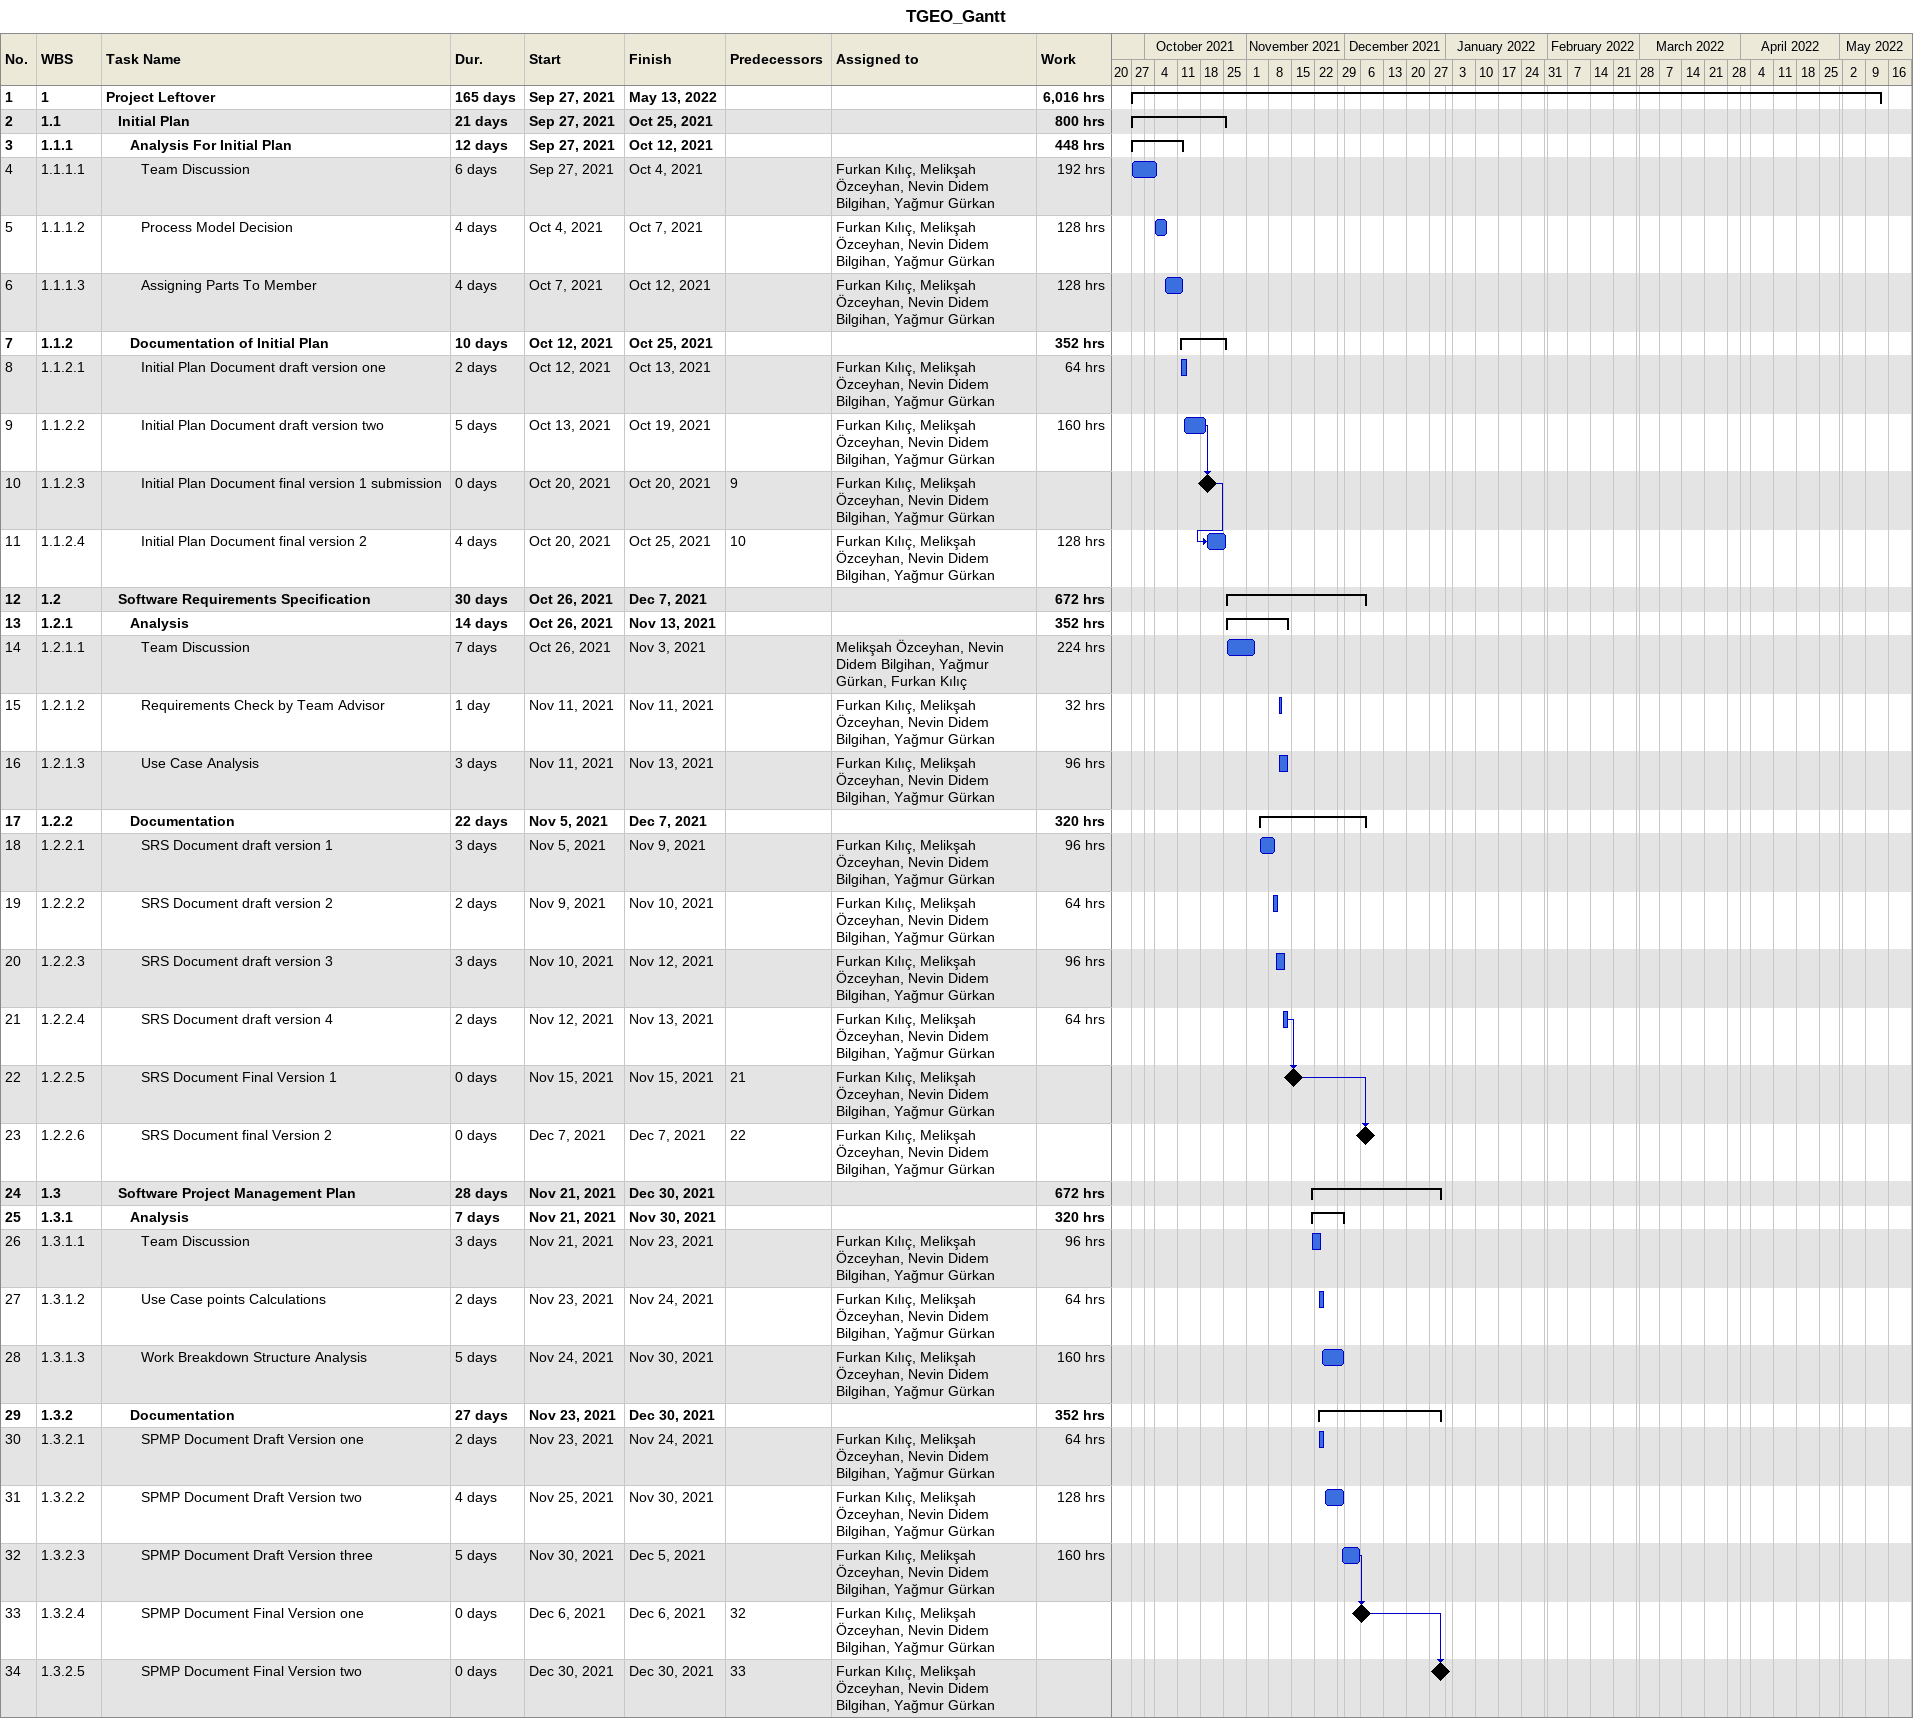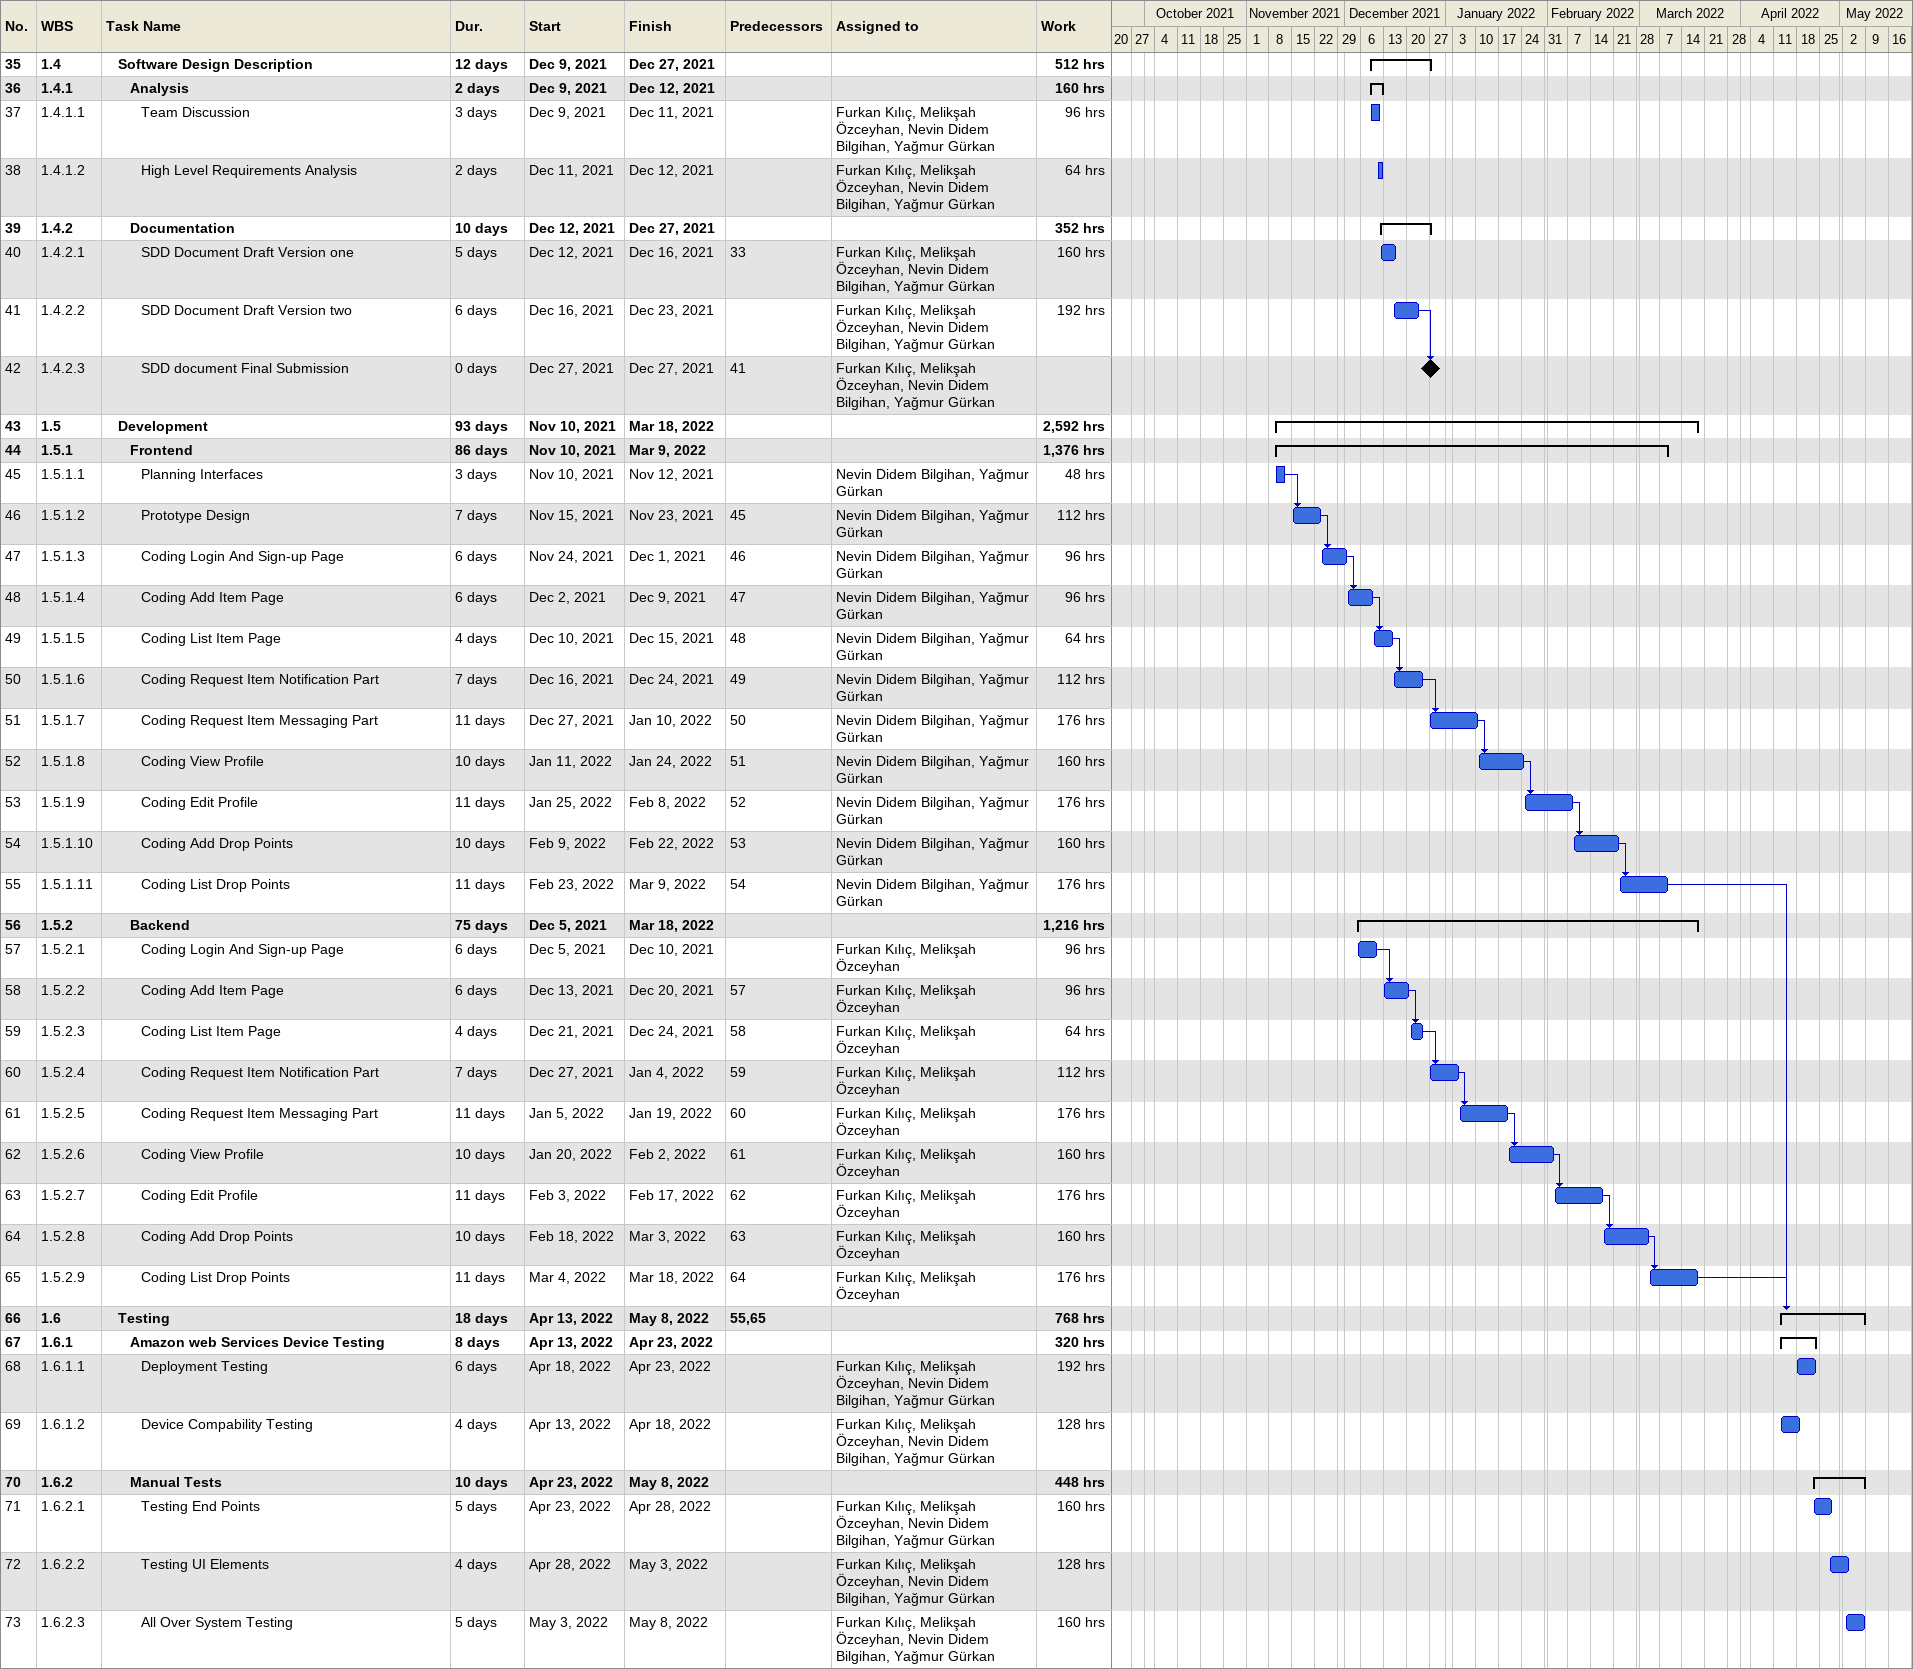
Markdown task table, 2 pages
TGEO_Gantt

| ID | WBS | Task | Duration | Start | Finish | Predecessors | Resources | Work (h) |
|---|---|---|---|---|---|---|---|---|
| 1 | 1 | **Project Leftover** | 165d | 2021-09-27 | 2022-05-13 |  |  | 6016 |
| 2 | 1.1 | **Initial Plan** | 21d | 2021-09-27 | 2021-10-25 |  |  | 800 |
| 3 | 1.1.1 | **Analysis For Initial Plan** | 12d | 2021-09-27 | 2021-10-12 |  |  | 448 |
| 4 | 1.1.1.1 | Team Discussion | 6d | 2021-09-27 | 2021-10-04 |  | Furkan Kılıç, Melikşah Özceyhan, Nevin Didem Bilgihan, Yağmur Gürkan | 192 |
| 5 | 1.1.1.2 | Process Model Decision | 4d | 2021-10-04 | 2021-10-07 |  | Furkan Kılıç, Melikşah Özceyhan, Nevin Didem Bilgihan, Yağmur Gürkan | 128 |
| 6 | 1.1.1.3 | Assigning Parts To Member | 4d | 2021-10-07 | 2021-10-12 |  | Furkan Kılıç, Melikşah Özceyhan, Nevin Didem Bilgihan, Yağmur Gürkan | 128 |
| 7 | 1.1.2 | **Documentation of Initial Plan** | 10d | 2021-10-12 | 2021-10-25 |  |  | 352 |
| 8 | 1.1.2.1 | Initial Plan Document draft version one | 2d | 2021-10-12 | 2021-10-13 |  | Furkan Kılıç, Melikşah Özceyhan, Nevin Didem Bilgihan, Yağmur Gürkan | 64 |
| 9 | 1.1.2.2 | Initial Plan Document draft version two | 5d | 2021-10-13 | 2021-10-19 |  | Furkan Kılıç, Melikşah Özceyhan, Nevin Didem Bilgihan, Yağmur Gürkan | 160 |
| 10 | 1.1.2.3 | Initial Plan Document final version 1 submission | 0d | 2021-10-20 | 2021-10-20 | 9 | Furkan Kılıç, Melikşah Özceyhan, Nevin Didem Bilgihan, Yağmur Gürkan |  |
| 11 | 1.1.2.4 | Initial Plan Document final version 2 | 4d | 2021-10-20 | 2021-10-25 | 10 | Furkan Kılıç, Melikşah Özceyhan, Nevin Didem Bilgihan, Yağmur Gürkan | 128 |
| 12 | 1.2 | **Software Requirements Specification** | 30d | 2021-10-26 | 2021-12-07 |  |  | 672 |
| 13 | 1.2.1 | **Analysis** | 14d | 2021-10-26 | 2021-11-13 |  |  | 352 |
| 14 | 1.2.1.1 | Team Discussion | 7d | 2021-10-26 | 2021-11-03 |  | Melikşah Özceyhan, Nevin Didem Bilgihan, Yağmur Gürkan, Furkan Kılıç | 224 |
| 15 | 1.2.1.2 | Requirements Check by Team Advisor | 1d | 2021-11-11 | 2021-11-11 |  | Furkan Kılıç, Melikşah Özceyhan, Nevin Didem Bilgihan, Yağmur Gürkan | 32 |
| 16 | 1.2.1.3 | Use Case Analysis | 3d | 2021-11-11 | 2021-11-13 |  | Furkan Kılıç, Melikşah Özceyhan, Nevin Didem Bilgihan, Yağmur Gürkan | 96 |
| 17 | 1.2.2 | **Documentation** | 22d | 2021-11-05 | 2021-12-07 |  |  | 320 |
| 18 | 1.2.2.1 | SRS Document draft version 1 | 3d | 2021-11-05 | 2021-11-09 |  | Furkan Kılıç, Melikşah Özceyhan, Nevin Didem Bilgihan, Yağmur Gürkan | 96 |
| 19 | 1.2.2.2 | SRS Document draft version 2 | 2d | 2021-11-09 | 2021-11-10 |  | Furkan Kılıç, Melikşah Özceyhan, Nevin Didem Bilgihan, Yağmur Gürkan | 64 |
| 20 | 1.2.2.3 | SRS Document draft version 3 | 3d | 2021-11-10 | 2021-11-12 |  | Furkan Kılıç, Melikşah Özceyhan, Nevin Didem Bilgihan, Yağmur Gürkan | 96 |
| 21 | 1.2.2.4 | SRS Document draft version 4 | 2d | 2021-11-12 | 2021-11-13 |  | Furkan Kılıç, Melikşah Özceyhan, Nevin Didem Bilgihan, Yağmur Gürkan | 64 |
| 22 | 1.2.2.5 | SRS Document Final Version 1 | 0d | 2021-11-15 | 2021-11-15 | 21 | Furkan Kılıç, Melikşah Özceyhan, Nevin Didem Bilgihan, Yağmur Gürkan |  |
| 23 | 1.2.2.6 | SRS Document final Version 2 | 0d | 2021-12-07 | 2021-12-07 | 22 | Furkan Kılıç, Melikşah Özceyhan, Nevin Didem Bilgihan, Yağmur Gürkan |  |
| 24 | 1.3 | **Software Project Management Plan** | 28d | 2021-11-21 | 2021-12-30 |  |  | 672 |
| 25 | 1.3.1 | **Analysis** | 7d | 2021-11-21 | 2021-11-30 |  |  | 320 |
| 26 | 1.3.1.1 | Team Discussion | 3d | 2021-11-21 | 2021-11-23 |  | Furkan Kılıç, Melikşah Özceyhan, Nevin Didem Bilgihan, Yağmur Gürkan | 96 |
| 27 | 1.3.1.2 | Use Case points Calculations | 2d | 2021-11-23 | 2021-11-24 |  | Furkan Kılıç, Melikşah Özceyhan, Nevin Didem Bilgihan, Yağmur Gürkan | 64 |
| 28 | 1.3.1.3 | Work Breakdown Structure Analysis | 5d | 2021-11-24 | 2021-11-30 |  | Furkan Kılıç, Melikşah Özceyhan, Nevin Didem Bilgihan, Yağmur Gürkan | 160 |
| 29 | 1.3.2 | **Documentation** | 27d | 2021-11-23 | 2021-12-30 |  |  | 352 |
| 30 | 1.3.2.1 | SPMP Document Draft Version one | 2d | 2021-11-23 | 2021-11-24 |  | Furkan Kılıç, Melikşah Özceyhan, Nevin Didem Bilgihan, Yağmur Gürkan | 64 |
| 31 | 1.3.2.2 | SPMP Document Draft Version two | 4d | 2021-11-25 | 2021-11-30 |  | Furkan Kılıç, Melikşah Özceyhan, Nevin Didem Bilgihan, Yağmur Gürkan | 128 |
| 32 | 1.3.2.3 | SPMP Document Draft Version three | 5d | 2021-11-30 | 2021-12-05 |  | Furkan Kılıç, Melikşah Özceyhan, Nevin Didem Bilgihan, Yağmur Gürkan | 160 |
| 33 | 1.3.2.4 | SPMP Document Final Version one | 0d | 2021-12-06 | 2021-12-06 | 32 | Furkan Kılıç, Melikşah Özceyhan, Nevin Didem Bilgihan, Yağmur Gürkan |  |
| 34 | 1.3.2.5 | SPMP Document Final Version two | 0d | 2021-12-30 | 2021-12-30 | 33 | Furkan Kılıç, Melikşah Özceyhan, Nevin Didem Bilgihan, Yağmur Gürkan |  |
| 35 | 1.4 | **Software Design Description** | 12d | 2021-12-09 | 2021-12-27 |  |  | 512 |
| 36 | 1.4.1 | **Analysis** | 2d | 2021-12-09 | 2021-12-12 |  |  | 160 |
| 37 | 1.4.1.1 | Team Discussion | 3d | 2021-12-09 | 2021-12-11 |  | Furkan Kılıç, Melikşah Özceyhan, Nevin Didem Bilgihan, Yağmur Gürkan | 96 |
| 38 | 1.4.1.2 | High Level Requirements Analysis | 2d | 2021-12-11 | 2021-12-12 |  | Furkan Kılıç, Melikşah Özceyhan, Nevin Didem Bilgihan, Yağmur Gürkan | 64 |
| 39 | 1.4.2 | **Documentation** | 10d | 2021-12-12 | 2021-12-27 |  |  | 352 |
| 40 | 1.4.2.1 | SDD Document Draft Version one | 5d | 2021-12-12 | 2021-12-16 | 33 | Furkan Kılıç, Melikşah Özceyhan, Nevin Didem Bilgihan, Yağmur Gürkan | 160 |
| 41 | 1.4.2.2 | SDD Document Draft Version two | 6d | 2021-12-16 | 2021-12-23 |  | Furkan Kılıç, Melikşah Özceyhan, Nevin Didem Bilgihan, Yağmur Gürkan | 192 |
| 42 | 1.4.2.3 | SDD document Final Submission | 0d | 2021-12-27 | 2021-12-27 | 41 | Furkan Kılıç, Melikşah Özceyhan, Nevin Didem Bilgihan, Yağmur Gürkan |  |
| 43 | 1.5 | **Development** | 93d | 2021-11-10 | 2022-03-18 |  |  | 2592 |
| 44 | 1.5.1 | **Frontend** | 86d | 2021-11-10 | 2022-03-09 |  |  | 1376 |
| 45 | 1.5.1.1 | Planning Interfaces | 3d | 2021-11-10 | 2021-11-12 |  | Nevin Didem Bilgihan, Yağmur Gürkan | 48 |
| 46 | 1.5.1.2 | Prototype Design | 7d | 2021-11-15 | 2021-11-23 | 45 | Nevin Didem Bilgihan, Yağmur Gürkan | 112 |
| 47 | 1.5.1.3 | Coding Login And Sign-up Page | 6d | 2021-11-24 | 2021-12-01 | 46 | Nevin Didem Bilgihan, Yağmur Gürkan | 96 |
| 48 | 1.5.1.4 | Coding Add Item Page | 6d | 2021-12-02 | 2021-12-09 | 47 | Nevin Didem Bilgihan, Yağmur Gürkan | 96 |
| 49 | 1.5.1.5 | Coding List Item Page | 4d | 2021-12-10 | 2021-12-15 | 48 | Nevin Didem Bilgihan, Yağmur Gürkan | 64 |
| 50 | 1.5.1.6 | Coding Request Item Notification Part | 7d | 2021-12-16 | 2021-12-24 | 49 | Nevin Didem Bilgihan, Yağmur Gürkan | 112 |
| 51 | 1.5.1.7 | Coding Request Item Messaging Part | 11d | 2021-12-27 | 2022-01-10 | 50 | Nevin Didem Bilgihan, Yağmur Gürkan | 176 |
| 52 | 1.5.1.8 | Coding View Profile | 10d | 2022-01-11 | 2022-01-24 | 51 | Nevin Didem Bilgihan, Yağmur Gürkan | 160 |
| 53 | 1.5.1.9 | Coding Edit Profile | 11d | 2022-01-25 | 2022-02-08 | 52 | Nevin Didem Bilgihan, Yağmur Gürkan | 176 |
| 54 | 1.5.1.10 | Coding Add Drop Points | 10d | 2022-02-09 | 2022-02-22 | 53 | Nevin Didem Bilgihan, Yağmur Gürkan | 160 |
| 55 | 1.5.1.11 | Coding List Drop Points | 11d | 2022-02-23 | 2022-03-09 | 54 | Nevin Didem Bilgihan, Yağmur Gürkan | 176 |
| 56 | 1.5.2 | **Backend** | 75d | 2021-12-05 | 2022-03-18 |  |  | 1216 |
| 57 | 1.5.2.1 | Coding Login And Sign-up Page | 6d | 2021-12-05 | 2021-12-10 |  | Furkan Kılıç, Melikşah Özceyhan | 96 |
| 58 | 1.5.2.2 | Coding Add Item Page | 6d | 2021-12-13 | 2021-12-20 | 57 | Furkan Kılıç, Melikşah Özceyhan | 96 |
| 59 | 1.5.2.3 | Coding List Item Page | 4d | 2021-12-21 | 2021-12-24 | 58 | Furkan Kılıç, Melikşah Özceyhan | 64 |
| 60 | 1.5.2.4 | Coding Request Item Notification Part | 7d | 2021-12-27 | 2022-01-04 | 59 | Furkan Kılıç, Melikşah Özceyhan | 112 |
| 61 | 1.5.2.5 | Coding Request Item Messaging Part | 11d | 2022-01-05 | 2022-01-19 | 60 | Furkan Kılıç, Melikşah Özceyhan | 176 |
| 62 | 1.5.2.6 | Coding View Profile | 10d | 2022-01-20 | 2022-02-02 | 61 | Furkan Kılıç, Melikşah Özceyhan | 160 |
| 63 | 1.5.2.7 | Coding Edit Profile | 11d | 2022-02-03 | 2022-02-17 | 62 | Furkan Kılıç, Melikşah Özceyhan | 176 |
| 64 | 1.5.2.8 | Coding Add Drop Points | 10d | 2022-02-18 | 2022-03-03 | 63 | Furkan Kılıç, Melikşah Özceyhan | 160 |
| 65 | 1.5.2.9 | Coding List Drop Points | 11d | 2022-03-04 | 2022-03-18 | 64 | Furkan Kılıç, Melikşah Özceyhan | 176 |
| 66 | 1.6 | **Testing** | 18d | 2022-04-13 | 2022-05-08 | 55, 65 |  | 768 |
| 67 | 1.6.1 | **Amazon web Services Device Testing** | 8d | 2022-04-13 | 2022-04-23 |  |  | 320 |
| 68 | 1.6.1.1 | Deployment Testing | 6d | 2022-04-18 | 2022-04-23 |  | Furkan Kılıç, Melikşah Özceyhan, Nevin Didem Bilgihan, Yağmur Gürkan | 192 |
| 69 | 1.6.1.2 | Device Compability Testing | 4d | 2022-04-13 | 2022-04-18 |  | Furkan Kılıç, Melikşah Özceyhan, Nevin Didem Bilgihan, Yağmur Gürkan | 128 |
| 70 | 1.6.2 | **Manual Tests** | 10d | 2022-04-23 | 2022-05-08 |  |  | 448 |
| 71 | 1.6.2.1 | Testing End Points | 5d | 2022-04-23 | 2022-04-28 |  | Furkan Kılıç, Melikşah Özceyhan, Nevin Didem Bilgihan, Yağmur Gürkan | 160 |
| 72 | 1.6.2.2 | Testing UI Elements | 4d | 2022-04-28 | 2022-05-03 |  | Furkan Kılıç, Melikşah Özceyhan, Nevin Didem Bilgihan, Yağmur Gürkan | 128 |
| 73 | 1.6.2.3 | All Over System Testing | 5d | 2022-05-03 | 2022-05-08 |  | Furkan Kılıç, Melikşah Özceyhan, Nevin Didem Bilgihan, Yağmur Gürkan | 160 |
